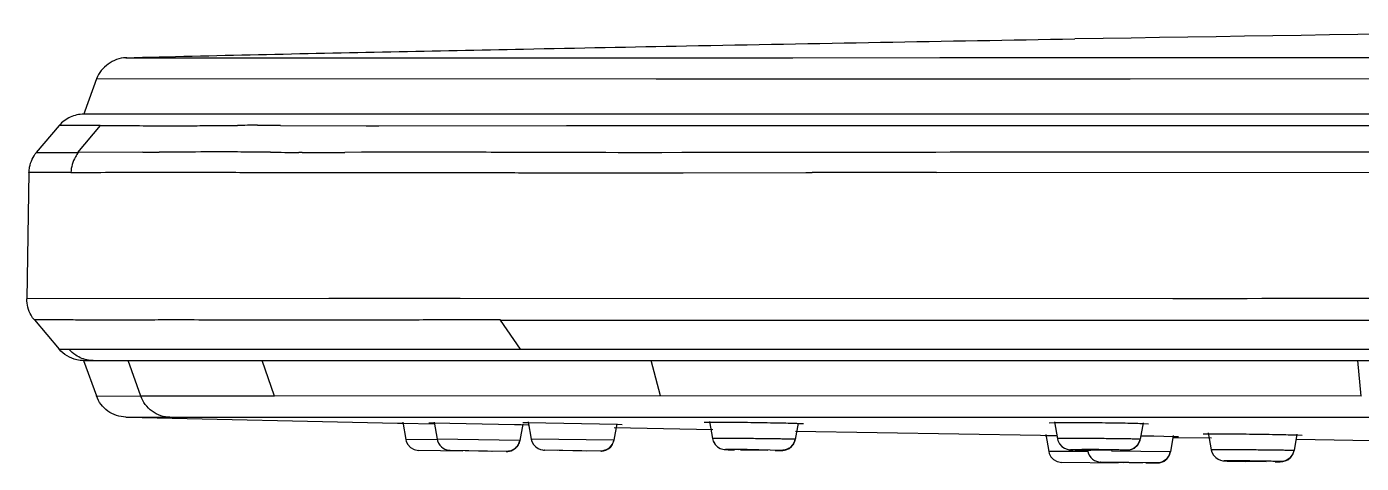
# Model space of a CAD drawing. Header units: inches. Extents: x 440 to 1212, y -520 to 27.
# Drawn here: x 515.86 to 565.58, y -98.91 to -82.62 of the extents above; entities that cross this region are included whole.
import ezdxf

# ---------------------------------------------------------------- set-up
doc = ezdxf.new("R2010")
doc.units = ezdxf.units.IN
doc.header["$LTSCALE"] = 1.21
doc.header["$MEASUREMENT"] = 0
doc.layers.get('0').update_dxf_attribs({"linetype": 'CONTINUOUS'})

msp = doc.modelspace()

# ---------------------------------------------------------------- linework, layer by layer
at = {"color": 7, "linetype": 'Continuous'}
for p, q in [((519.557, -83.775), (519.57, -83.775)), ((519.591, -83.774), (519.57, -83.774)), ((519.57, -83.775), (543.65, -83.774)), ((543.65, -83.774), (544.406, -83.774)), ((544.406, -83.774), (549.883, -83.773)), ((549.883, -83.773), (555.874, -83.773)), ((555.874, -83.773), (556.121, -83.772)), ((556.121, -83.772), (588.571, -83.766)), ((518.464, -84.562), (518.026, -85.766)), ((539.306, -84.574), (518.464, -84.562)), ((539.36, -84.574), (539.306, -84.574)), ((539.523, -84.574), (539.36, -84.574)), ((539.66, -84.574), (539.523, -84.574)), ((539.762, -84.574), (539.66, -84.574)), ((541.046, -84.573), (539.762, -84.574)), ((542.568, -84.573), (541.046, -84.573)), ((543.074, -84.573), (542.568, -84.573)), ((544.443, -84.573), (543.074, -84.573)), ((545.11, -84.572), (544.443, -84.573)), ((545.473, -84.572), (545.11, -84.572)), ((546.443, -84.572), (545.473, -84.572)), ((547.046, -84.572), (546.443, -84.572)), ((549.036, -84.572), (547.046, -84.572)), ((550.523, -84.572), (549.036, -84.572)), ((550.88, -84.572), (550.523, -84.572)), ((551.282, -84.572), (550.88, -84.572)), ((552.487, -84.572), (551.282, -84.572)), ((553.193, -84.572), (552.487, -84.572)), ((555.414, -84.572), (553.193, -84.572)), ((556.502, -84.571), (555.414, -84.572)), ((556.962, -84.571), (556.502, -84.571)), ((572.547, -84.567), (556.962, -84.571)), ((518.026, -85.766), (517.984, -85.882)), ((765.106, -85.882), (517.984, -85.882)), ((516.23, -87.306), (517.077, -86.306)), ((518.598, -86.305), (517.078, -86.305)), ((518.599, -86.306), (517.757, -87.308)), ((524.459, -86.297), (524.51, -86.297)), ((525.315, -86.299), (528.503, -86.314)), ((528.503, -86.314), (528.527, -86.314)), ((528.527, -86.314), (528.901, -86.314)), ((528.901, -86.314), (528.943, -86.314)), ((528.943, -86.314), (528.974, -86.313)), ((528.974, -86.313), (535.966, -86.3)), ((535.966, -86.3), (536.11, -86.3)), ((536.11, -86.3), (538.144, -86.303)), ((538.144, -86.303), (538.469, -86.303)), ((545.08, -86.309), (551.196, -86.302)), ((551.196, -86.302), (551.997, -86.301)), ((551.997, -86.301), (564.659, -86.303)), ((564.659, -86.303), (565.148, -86.303)), ((565.148, -86.303), (570.95, -86.303)), ((516.229, -87.307), (517.757, -87.308)), ((517.757, -87.308), (517.79, -87.307)), ((520.186, -87.303), (517.79, -87.307)), ((524.695, -87.299), (524.203, -87.295)), ((524.948, -87.301), (524.695, -87.299)), ((526.032, -87.307), (525.994, -87.307)), ((526.117, -87.307), (526.032, -87.307)), ((528.332, -87.304), (527.712, -87.305)), ((529.571, -87.3), (528.332, -87.304)), ((529.643, -87.3), (529.571, -87.3)), ((530.22, -87.299), (529.643, -87.3)), ((530.425, -87.299), (530.22, -87.299)), ((531.359, -87.3), (530.425, -87.299)), ((531.792, -87.301), (531.359, -87.3)), ((532.977, -87.304), (531.792, -87.301)), ((533.162, -87.305), (532.977, -87.304)), ((533.193, -87.305), (533.162, -87.305)), ((533.532, -87.306), (533.193, -87.305)), ((534.21, -87.308), (533.532, -87.306)), ((535.658, -87.313), (534.21, -87.308)), ((536.627, -87.315), (535.658, -87.313)), ((536.708, -87.315), (536.627, -87.315)), ((537.436, -87.316), (536.708, -87.315)), ((537.89, -87.317), (537.436, -87.316)), ((538.183, -87.317), (537.89, -87.317)), ((539.525, -87.317), (538.183, -87.317)), ((540.261, -87.316), (539.525, -87.317)), ((540.31, -87.316), (540.261, -87.316)), ((540.979, -87.316), (540.31, -87.316)), ((541.116, -87.316), (540.979, -87.316)), ((541.887, -87.315), (541.116, -87.316)), ((543.857, -87.312), (541.887, -87.315)), ((544.202, -87.312), (543.857, -87.312)), ((544.602, -87.311), (544.202, -87.312)), ((544.716, -87.311), (544.602, -87.311)), ((545.078, -87.311), (544.716, -87.311)), ((549.725, -87.305), (545.078, -87.311)), ((550.263, -87.304), (549.725, -87.305)), ((551.983, -87.303), (550.263, -87.304)), ((552.606, -87.302), (551.983, -87.303)), ((553.965, -87.301), (552.606, -87.302)), ((554.117, -87.301), (553.965, -87.301)), ((554.302, -87.301), (554.117, -87.301)), ((554.425, -87.301), (554.302, -87.301)), ((556.025, -87.3), (554.425, -87.301)), ((557.196, -87.299), (556.025, -87.3)), ((557.385, -87.299), (557.196, -87.299)), ((557.541, -87.299), (557.385, -87.299)), ((559.712, -87.298), (557.541, -87.299)), ((559.758, -87.298), (559.712, -87.298)), ((560.834, -87.297), (559.758, -87.298)), ((560.887, -87.297), (560.834, -87.297)), ((562.214, -87.296), (560.887, -87.297)), ((563.259, -87.295), (562.214, -87.296)), ((563.304, -87.295), (563.259, -87.295)), ((564.61, -87.294), (563.304, -87.295)), ((564.98, -87.294), (564.61, -87.294)), ((566.405, -87.293), (564.98, -87.294)), ((515.943, -88.055), (515.861, -92.767)), ((517.509, -88.06), (515.945, -88.055)), ((540.317, -88.07), (544.888, -88.053)), ((544.888, -88.053), (545.119, -88.053)), ((549.747, -88.057), (568.645, -88.049)), ((527.119, -92.759), (515.861, -92.767)), ((527.291, -92.759), (527.119, -92.759)), ((527.798, -92.758), (527.291, -92.759)), ((528.539, -92.758), (527.798, -92.758)), ((528.821, -92.758), (528.539, -92.758)), ((529.353, -92.758), (528.821, -92.758)), ((532.005, -92.762), (529.353, -92.758)), ((558.554, -92.766), (532.005, -92.762)), ((516.146, -93.559), (517.069, -94.649)), ((534.255, -94.651), (533.506, -93.56)), ((517.069, -94.649), (517.43, -94.652)), ((517.429, -94.652), (532.737, -94.652)), ((532.737, -94.652), (532.875, -94.652)), ((532.875, -94.652), (534.256, -94.652)), ((534.255, -94.65), (552.59, -94.65)), ((552.59, -94.65), (600.466, -94.65)), ((517.979, -95.074), (780.609, -95.074)), ((517.981, -95.074), (518.461, -96.393)), ((520.117, -96.401), (519.638, -95.074)), ((525.094, -96.398), (524.633, -95.074)), ((539.472, -96.394), (539.124, -95.074)), ((565.577, -96.397), (565.453, -95.074)), ((518.459, -96.394), (520.112, -96.401)), ((520.111, -96.401), (520.116, -96.4)), ((525.093, -96.396), (520.116, -96.398)), ((539.473, -96.394), (525.094, -96.398)), ((565.577, -96.397), (539.472, -96.394)), ((519.552, -97.181), (519.595, -97.183)), ((519.565, -97.182), (521.2, -97.189)), ((519.609, -97.183), (529.67, -97.409)), ((521.199, -97.189), (534.321, -97.184)), ((529.67, -97.409), (529.853, -97.413)), ((529.853, -97.413), (531.046, -97.437)), ((529.867, -97.375), (529.979, -98.012)), ((531.029, -97.409), (530.843, -97.408)), ((534.034, -97.468), (531.029, -97.409)), ((531.04, -97.373), (531.152, -98.01)), ((534.321, -97.184), (534.982, -97.183)), ((534.536, -97.397), (534.347, -97.398)), ((537.862, -97.457), (534.536, -97.397)), ((534.543, -97.364), (534.655, -97.999)), ((534.982, -97.183), (537.44, -97.183)), ((537.44, -97.183), (538.016, -97.182)), ((537.844, -97.431), (537.738, -98.037)), ((538.016, -97.182), (541.072, -97.182)), ((541.072, -97.182), (544.771, -97.183)), ((541.288, -97.377), (541.101, -97.382)), ((541.297, -97.347), (541.409, -97.98)), ((544.598, -97.402), (544.491, -98.011)), ((544.795, -97.437), (544.616, -97.427)), ((544.771, -97.183), (553.937, -97.184)), ((553.937, -97.184), (556.981, -97.184)), ((553.951, -97.393), (554.131, -97.384)), ((554.148, -97.358), (554.258, -97.987)), ((556.981, -97.184), (557.636, -97.184)), ((557.449, -97.397), (557.341, -98.009)), ((557.465, -97.419), (557.645, -97.432)), ((557.636, -97.184), (571.225, -97.187)), ((534.341, -97.447), (534.234, -98.052)), ((534.537, -97.482), (534.355, -97.476)), ((537.747, -97.57), (541.415, -97.642)), ((538.041, -97.465), (537.862, -97.457)), ((544.497, -97.7), (553.624, -97.861)), ((553.624, -97.861), (553.807, -97.864)), ((553.807, -97.864), (554.22, -97.87)), ((553.821, -97.826), (553.933, -98.46)), ((557.368, -97.876), (557.847, -97.884)), ((557.847, -97.884), (558.589, -97.899)), ((558.574, -97.871), (558.467, -98.479)), ((558.562, -97.94), (559.997, -97.961)), ((558.589, -97.899), (558.77, -97.905)), ((559.682, -97.804), (559.863, -97.8)), ((559.879, -97.77), (559.99, -98.401)), ((563.18, -97.82), (563.072, -98.43)), ((563.196, -97.846), (563.376, -97.855)), ((531.15, -98.028), (529.979, -98.012)), ((532.1, -98.458), (530.46, -98.424)), ((534.225, -98.051), (531.152, -98.01)), ((531.627, -98.422), (531.64, -98.423)), ((533.727, -98.464), (531.639, -98.422)), ((532.104, -98.434), (531.64, -98.422)), ((532.198, -98.433), (533.193, -98.453)), ((534.225, -98.051), (534.234, -98.052)), ((537.728, -98.036), (534.655, -97.999)), ((535.118, -98.411), (535.144, -98.412)), ((537.231, -98.448), (535.143, -98.411)), ((535.626, -98.425), (535.144, -98.412)), ((535.701, -98.421), (536.696, -98.439)), ((537.673, -98.208), (537.722, -98.1)), ((537.737, -98.037), (537.728, -98.036)), ((541.409, -97.98), (541.437, -98.077)), ((541.437, -98.077), (541.468, -98.132)), ((541.854, -98.391), (541.857, -98.391)), ((541.857, -98.391), (541.899, -98.393)), ((542.704, -98.394), (541.898, -98.391)), ((542.376, -98.407), (541.899, -98.393)), ((542.454, -98.4), (543.448, -98.414)), ((543.986, -98.422), (542.704, -98.394)), ((543.747, -98.426), (543.888, -98.426)), ((544.033, -98.423), (544.087, -98.416)), ((544.087, -98.416), (544.172, -98.393)), ((544.172, -98.393), (544.265, -98.347)), ((544.265, -98.347), (544.351, -98.279)), ((544.351, -98.279), (544.423, -98.188)), ((544.465, -98.103), (544.491, -98.011)), ((544.491, -98.011), (544.482, -98.01)), ((554.687, -98.396), (554.689, -98.397)), ((554.689, -98.397), (554.751, -98.401)), ((555.161, -98.392), (554.75, -98.398)), ((555.212, -98.416), (554.751, -98.401)), ((555.006, -98.412), (555.223, -98.417)), ((555.223, -98.417), (555.501, -98.421)), ((555.302, -98.405), (556.297, -98.415)), ((556.3, -98.416), (556.301, -98.416)), ((557.312, -98.11), (557.34, -98.009)), ((557.34, -98.009), (557.331, -98.008)), ((563.072, -98.43), (563.063, -98.429)), ((563.147, -98.008), (571.165, -98.128)), ((533.727, -98.464), (532.923, -98.451)), ((537.231, -98.45), (536.45, -98.441)), ((554.042, -98.461), (553.933, -98.46)), ((554.356, -98.465), (554.042, -98.461)), ((554.828, -98.47), (554.356, -98.465)), ((556.515, -98.906), (554.416, -98.872)), ((555.384, -98.476), (554.828, -98.47)), ((555.856, -98.858), (555.874, -98.859)), ((555.874, -98.858), (556.71, -98.875)), ((557.961, -98.89), (555.874, -98.858)), ((558.458, -98.478), (556.278, -98.451)), ((556.429, -98.867), (557.424, -98.882)), ((557.546, -98.888), (557.962, -98.891)), ((558.458, -98.478), (558.467, -98.479)), ((560.444, -98.813), (560.481, -98.814)), ((560.803, -98.824), (561.271, -98.833)), ((561.035, -98.821), (562.029, -98.834)), ((562.369, -98.844), (562.485, -98.844)), ((562.611, -98.842), (562.609, -98.842))]:
    msp.add_line(p, q, dxfattribs=at)
for points in [[(529.979, -98.012), (529.999, -98.088), (530.06, -98.209), (530.16, -98.315), (530.295, -98.392), (530.46, -98.424)], [(531.152, -98.01), (531.165, -98.064), (531.2, -98.152), (531.249, -98.229), (531.308, -98.293), (531.374, -98.343), (531.443, -98.38), (531.511, -98.404), (531.574, -98.417), (531.613, -98.421), (531.627, -98.422)], [(533.739, -98.464), (533.752, -98.464), (533.789, -98.462), (533.846, -98.453), (533.911, -98.435), (533.973, -98.408), (534.033, -98.371), (534.088, -98.325), (534.138, -98.27), (534.18, -98.206), (534.212, -98.134), (534.234, -98.055)], [(534.656, -97.999), (534.683, -98.095), (534.743, -98.205), (534.821, -98.29), (534.909, -98.351), (535.001, -98.389), (535.08, -98.407), (535.118, -98.411)], [(537.256, -98.45), (537.264, -98.449), (537.31, -98.445), (537.384, -98.43), (537.465, -98.399), (537.544, -98.35), (537.615, -98.286), (537.676, -98.203), (537.721, -98.103), (537.737, -98.037)], [(537.259, -98.45), (537.279, -98.448), (537.35, -98.439), (537.44, -98.41), (537.527, -98.363), (537.606, -98.296), (537.673, -98.208)], [(541.409, -97.98), (541.439, -98.082), (541.506, -98.199), (541.596, -98.288), (541.697, -98.349), (541.794, -98.381), (541.857, -98.391)], [(541.844, -98.389), (541.856, -98.391), (541.881, -98.393)], [(541.854, -98.391), (541.872, -98.392), (541.906, -98.394), (541.945, -98.396), (541.996, -98.398), (542.06, -98.4), (542.231, -98.404)], [(543.888, -98.426), (543.939, -98.426), (543.978, -98.425), (544.01, -98.424), (544.053, -98.421), (544.137, -98.404), (544.232, -98.366), (544.324, -98.304)], [(544.324, -98.304), (544.405, -98.216), (544.465, -98.103)], [(544.423, -98.188), (544.475, -98.077), (544.491, -98.011)], [(554.259, -97.987), (554.277, -98.058), (554.333, -98.175), (554.419, -98.274), (554.521, -98.344), (554.622, -98.383), (554.689, -98.397)], [(554.687, -98.396), (554.707, -98.399), (554.749, -98.402), (554.794, -98.405), (554.85, -98.407), (554.92, -98.409), (555.006, -98.412)], [(556.589, -98.429), (556.685, -98.428), (556.76, -98.427), (556.816, -98.425), (556.861, -98.423), (556.914, -98.418), (557.01, -98.395), (557.129, -98.336)], [(557.129, -98.336), (557.236, -98.237), (557.312, -98.11)], [(559.99, -98.401), (560.014, -98.489), (560.074, -98.602), (560.153, -98.69), (560.243, -98.752), (560.336, -98.792), (560.414, -98.809), (560.444, -98.813)], [(562.609, -98.842), (562.66, -98.836), (562.746, -98.814), (562.84, -98.77), (562.926, -98.703), (562.999, -98.614), (563.053, -98.503), (563.072, -98.43)], [(553.933, -98.46), (553.953, -98.536), (554.015, -98.658), (554.114, -98.764)], [(554.114, -98.764), (554.251, -98.841), (554.416, -98.872)], [(555.385, -98.446), (555.401, -98.511), (555.442, -98.606), (555.499, -98.686), (555.566, -98.75)], [(555.566, -98.75), (555.64, -98.798), (555.715, -98.831), (555.786, -98.85), (555.837, -98.857), (555.856, -98.858)], [(557.979, -98.891), (558.004, -98.89), (558.063, -98.883), (558.132, -98.866), (558.202, -98.836), (558.27, -98.794), (558.333, -98.739), (558.388, -98.672), (558.43, -98.596), (558.46, -98.51), (558.466, -98.479)], [(557.98, -98.891), (557.991, -98.891), (558.038, -98.887), (558.101, -98.875), (558.167, -98.853), (558.232, -98.82), (558.295, -98.775), (558.352, -98.718), (558.401, -98.652), (558.438, -98.577), (558.463, -98.495), (558.466, -98.479)], [(560.442, -98.812), (560.456, -98.814), (560.488, -98.815), (560.527, -98.817), (560.576, -98.819), (560.638, -98.82), (560.803, -98.824)], [(562.485, -98.844), (562.527, -98.844), (562.56, -98.844), (562.586, -98.843), (562.619, -98.841), (562.688, -98.831), (562.773, -98.804), (562.858, -98.758)], [(562.858, -98.758), (562.938, -98.691), (563.006, -98.604), (563.054, -98.501)]]:
    msp.add_lwpolyline(points, dxfattribs=at)
for centre, radius, start, end in [((649.302, -5793.244), 5710.949, 90.608503, 90.947131), ((524.439, -288.864), 202.567, 89.99441, 90.20592), ((524.44, -306.607), 220.309, 89.77259, 89.98193), ((544.121, 2789.45), 2875.759, 269.887395, 270.01911), ((520.493, 10.528), 97.831, 269.82009, 269.9689), ((520.489, -9.757), 77.546, 269.9637, 270.22509), ((526.628, 127.574), 214.882, 269.55216, 269.83101), ((526.544, 280.648), 367.955, 269.93362, 270.18189), ((546.651, -1004.893), 916.842, 89.806506, 90.095754), ((565.858, -6185.455), 6092.693, 89.9022493, 90.0686835), ((532.086, -185.538), 88.091, 88.52408, 88.73278)]:
    msp.add_arc(centre, radius, start, end, dxfattribs=at)
for points, knots in [([(519.557, -83.775), (522.846, -83.689), (527.785, -83.586), (534.745, -83.442), (543.237, -83.276), (550.08, -83.154), (554.901, -83.074)], [0, 0, 0, 0, 0.279207, 0.419246, 0.590812, 1, 1, 1, 1]), ([(519.557, -83.775), (519.439, -83.778), (519.204, -83.83), (518.89, -84.001), (518.628, -84.244), (518.504, -84.451), (518.464, -84.562)], [0, 0, 0, 0, 0.249937, 0.499926, 0.74999, 1, 1, 1, 1]), ([(517.986, -85.882), (517.814, -85.882), (517.468, -85.96), (517.184, -86.172), (517.073, -86.303)], [0, 0, 0, 0, 0.499996, 1, 1, 1, 1]), ([(518.599, -86.306), (518.899, -86.303), (519.571, -86.299), (520.462, -86.316), (521.297, -86.319), (522.031, -86.312), (522.844, -86.303), (523.413, -86.3), (523.711, -86.299)], [0, 0, 0, 0, 0.176298, 0.394379, 0.522827, 0.666269, 0.825152, 1, 1, 1, 1]), ([(515.945, -88.055), (515.947, -87.987), (515.978, -87.719), (516.099, -87.461), (516.229, -87.307)], [0, 0, 0, 0, 0.251654, 1, 1, 1, 1]), ([(517.79, -87.307), (517.747, -87.359), (517.593, -87.582), (517.513, -87.857), (517.509, -88.06)], [0, 0, 0, 0, 0.249445, 1, 1, 1, 1]), ([(524.203, -87.295), (523.88, -87.293), (523.261, -87.288), (522.124, -87.29), (521.311, -87.301), (520.794, -87.303)], [0, 0, 0, 0, 0.284357, 0.545107, 1, 1, 1, 1]), ([(517.509, -88.061), (517.879, -88.055), (518.73, -88.049), (520.195, -88.047), (522.065, -88.048), (523.912, -88.05), (525.651, -88.058), (527.177, -88.062), (528.867, -88.054), (530.741, -88.05), (532.822, -88.055), (535.126, -88.069), (537.651, -88.078), (539.407, -88.073), (540.317, -88.07)], [0, 0, 0, 0, 0.048749, 0.111903, 0.192725, 0.294705, 0.354781, 0.421506, 0.495372, 0.577106, 0.667903, 0.769113, 0.880199, 1, 1, 1, 1]), ([(516.146, -93.559), (516.1, -93.505), (515.939, -93.27), (515.861, -92.979), (515.864, -92.767)], [0, 0, 0, 0, 0.251803, 1, 1, 1, 1]), ([(533.506, -93.557), (532.642, -93.556), (531.01, -93.557), (528.701, -93.565), (526.662, -93.569), (524.429, -93.566), (522.491, -93.558), (520.817, -93.559), (519.822, -93.56), (518.971, -93.561), (518.245, -93.56), (517.629, -93.559), (517.119, -93.559), (516.716, -93.559), (516.427, -93.559), (516.249, -93.559), (516.168, -93.559), (516.145, -93.558)], [0, 0, 0, 0, 0.149323, 0.281892, 0.399081, 0.501622, 0.667768, 0.734049, 0.790895, 0.839589, 0.881141, 0.916411, 0.945958, 0.969365, 0.986032, 0.995974, 1, 1, 1, 1]), ([(533.508, -93.56), (534.46, -93.562), (536.479, -93.568), (539.658, -93.563), (543.124, -93.559), (546.84, -93.56), (550.789, -93.561), (554.936, -93.562), (559.224, -93.561), (563.598, -93.561), (568.03, -93.56), (572.506, -93.56), (577.018, -93.563), (581.551, -93.572), (585.338, -93.586), (588.37, -93.587), (591.401, -93.581), (595.19, -93.565), (598.221, -93.558), (599.736, -93.56)], [0, 0, 0, 0, 0.043133, 0.091462, 0.144002, 0.200123, 0.259812, 0.322874, 0.387952, 0.454067, 0.521027, 0.588676, 0.656855, 0.725377, 0.79404, 0.828381, 0.862715, 0.931367, 1, 1, 1, 1]), ([(517.981, -95.074), (517.895, -95.074), (517.68, -95.046), (517.357, -94.914), (517.153, -94.748), (517.069, -94.649)], [0, 0, 0, 0, 0.250298, 0.625241, 1, 1, 1, 1]), ([(518.338, -95.074), (518.28, -95.074), (518.052, -95.054), (517.831, -94.967), (517.686, -94.874)], [0, 0, 0, 0, 0.250775, 1, 1, 1, 1]), ([(519.552, -97.182), (519.433, -97.178), (519.195, -97.135), (518.874, -96.97), (518.616, -96.717), (518.499, -96.506), (518.459, -96.394)], [0, 0, 0, 0, 0.249799, 0.499982, 0.750188, 1, 1, 1, 1]), ([(521.199, -97.189), (521.083, -97.186), (520.847, -97.143), (520.523, -96.98), (520.267, -96.722), (520.151, -96.511), (520.111, -96.401)], [0, 0, 0, 0, 0.244448, 0.498858, 0.753993, 1, 1, 1, 1]), ([(544.616, -97.427), (544.521, -97.423), (544.295, -97.417), (543.742, -97.405), (542.956, -97.391), (542.073, -97.381), (541.517, -97.376), (541.288, -97.377)], [0, 0, 0, 0, 0.0856, 0.203734, 0.49879, 0.794357, 1, 1, 1, 1]), ([(554.131, -97.384), (554.227, -97.382), (554.454, -97.38), (555.01, -97.38), (555.799, -97.386), (556.587, -97.396), (557.143, -97.409), (557.37, -97.415), (557.465, -97.419)], [0, 0, 0, 0, 0.08597, 0.204504, 0.500108, 0.795642, 0.914106, 1, 1, 1, 1]), ([(559.863, -97.8), (560.091, -97.799), (560.646, -97.804), (561.53, -97.813), (562.414, -97.828), (562.969, -97.839), (563.196, -97.846)], [0, 0, 0, 0, 0.204622, 0.500146, 0.795581, 1, 1, 1, 1]), ([(531.639, -98.422), (531.637, -98.422), (531.63, -98.422), (531.638, -98.422), (531.64, -98.422)], [0, 0, 0, 0, 0.489254, 1, 1, 1, 1]), ([(532.201, -98.434), (532.2, -98.433), (532.199, -98.433), (532.198, -98.434), (532.198, -98.433)], [0, 0, 0, 0, 0.751125, 1, 1, 1, 1]), ([(534.225, -98.051), (534.215, -98.109), (534.174, -98.222), (534.059, -98.358), (533.903, -98.446), (533.785, -98.465), (533.727, -98.464)], [0, 0, 0, 0, 0.250412, 0.500844, 0.750804, 1, 1, 1, 1]), ([(535.143, -98.411), (535.142, -98.411), (535.134, -98.411), (535.142, -98.412), (535.144, -98.412)], [0, 0, 0, 0, 0.480558, 1, 1, 1, 1]), ([(535.704, -98.422), (535.703, -98.422), (535.702, -98.421), (535.701, -98.422), (535.701, -98.421)], [0, 0, 0, 0, 0.748138, 1, 1, 1, 1]), ([(536.696, -98.439), (536.696, -98.439), (536.697, -98.439), (536.699, -98.439), (536.699, -98.439)], [0, 0, 0, 0, 0.745824, 1, 1, 1, 1]), ([(537.728, -98.036), (537.718, -98.094), (537.677, -98.206), (537.562, -98.343), (537.407, -98.43), (537.289, -98.45), (537.231, -98.449)], [0, 0, 0, 0, 0.250422, 0.500868, 0.750827, 1, 1, 1, 1]), ([(544.482, -98.01), (544.462, -98.008), (544.405, -98.007), (544.294, -98.004), (544.136, -98.001), (543.845, -97.996), (543.514, -97.992), (543.154, -97.988), (542.866, -97.985), (542.581, -97.982), (542.309, -97.98), (542.095, -97.978), (541.938, -97.978), (541.833, -97.977), (541.738, -97.977), (541.654, -97.977), (541.582, -97.977), (541.522, -97.977), (541.48, -97.977), (541.453, -97.978), (541.437, -97.978), (541.426, -97.979), (541.416, -97.979), (541.413, -97.98), (541.409, -97.979), (541.409, -97.98)], [0, 0, 0, 0, 0.019293, 0.055739, 0.108075, 0.174343, 0.338975, 0.43142, 0.526261, 0.620104, 0.709605, 0.79152, 0.828727, 0.862969, 0.893916, 0.921319, 0.944946, 0.964566, 0.979975, 0.986066, 0.991067, 0.994969, 0.997763, 0.999439, 1, 1, 1, 1]), ([(541.898, -98.391), (541.897, -98.391), (541.895, -98.391), (541.894, -98.391), (541.892, -98.392), (541.893, -98.392), (541.894, -98.392)], [0, 0, 0, 0, 0.484031, 0.77145, 0.868307, 1, 1, 1, 1]), ([(541.894, -98.392), (541.894, -98.392), (541.896, -98.393), (541.897, -98.393), (541.899, -98.393)], [0, 0, 0, 0, 0.16264, 1, 1, 1, 1]), ([(542.457, -98.401), (542.456, -98.401), (542.455, -98.4), (542.454, -98.4), (542.454, -98.4)], [0, 0, 0, 0, 0.742449, 1, 1, 1, 1]), ([(543.448, -98.414), (543.449, -98.415), (543.45, -98.415), (543.451, -98.415), (543.452, -98.415)], [0, 0, 0, 0, 0.38126, 1, 1, 1, 1]), ([(544.482, -98.01), (544.472, -98.067), (544.431, -98.179), (544.316, -98.316), (544.161, -98.403), (544.044, -98.423), (543.986, -98.422)], [0, 0, 0, 0, 0.250414, 0.500898, 0.750869, 1, 1, 1, 1]), ([(543.987, -98.424), (543.989, -98.424), (543.996, -98.423), (543.988, -98.422), (543.986, -98.422)], [0, 0, 0, 0, 0.47078, 1, 1, 1, 1]), ([(557.331, -98.008), (557.311, -98.006), (557.254, -98.004), (557.143, -98.001), (556.984, -97.997), (556.694, -97.993), (556.362, -97.989), (556.002, -97.985), (555.714, -97.983), (555.429, -97.981), (555.157, -97.98), (554.944, -97.98), (554.787, -97.98), (554.682, -97.98), (554.587, -97.981), (554.503, -97.981), (554.431, -97.982), (554.371, -97.982), (554.329, -97.983), (554.302, -97.984), (554.287, -97.985), (554.275, -97.985), (554.266, -97.986), (554.262, -97.986), (554.258, -97.987), (554.258, -97.987)], [0, 0, 0, 0, 0.019422, 0.055974, 0.108396, 0.174726, 0.339418, 0.431862, 0.526682, 0.620489, 0.709939, 0.791793, 0.828967, 0.863174, 0.894087, 0.921455, 0.945048, 0.964637, 0.980016, 0.986093, 0.991081, 0.994972, 0.997756, 0.999426, 1, 1, 1, 1]), ([(554.75, -98.398), (554.749, -98.398), (554.747, -98.398), (554.745, -98.398), (554.744, -98.399), (554.745, -98.4), (554.745, -98.4)], [0, 0, 0, 0, 0.468827, 0.748073, 0.853179, 1, 1, 1, 1]), ([(554.745, -98.4), (554.746, -98.4), (554.747, -98.4), (554.749, -98.401), (554.751, -98.401)], [0, 0, 0, 0, 0.165974, 1, 1, 1, 1]), ([(556.838, -98.42), (556.815, -98.417), (556.749, -98.414), (556.618, -98.41), (556.431, -98.405), (556.2, -98.401), (555.94, -98.397), (555.591, -98.394), (555.33, -98.392), (555.161, -98.392)], [0, 0, 0, 0, 0.040373, 0.118999, 0.233596, 0.374991, 0.533239, 0.69777, 1, 1, 1, 1]), ([(555.306, -98.406), (555.305, -98.406), (555.304, -98.406), (555.302, -98.406), (555.302, -98.405)], [0, 0, 0, 0, 0.733561, 1, 1, 1, 1]), ([(556.297, -98.415), (556.297, -98.415), (556.299, -98.415), (556.3, -98.415), (556.3, -98.416)], [0, 0, 0, 0, 0.378785, 1, 1, 1, 1]), ([(557.331, -98.008), (557.321, -98.065), (557.28, -98.177), (557.166, -98.313), (557.012, -98.401), (556.895, -98.421), (556.838, -98.42)], [0, 0, 0, 0, 0.250421, 0.500924, 0.750901, 1, 1, 1, 1]), ([(556.839, -98.423), (556.84, -98.423), (556.848, -98.421), (556.84, -98.42), (556.838, -98.42)], [0, 0, 0, 0, 0.460098, 1, 1, 1, 1]), ([(563.063, -98.429), (563.043, -98.427), (562.986, -98.426), (562.876, -98.424), (562.717, -98.421), (562.427, -98.417), (562.096, -98.413), (561.735, -98.409), (561.447, -98.406), (561.162, -98.404), (560.891, -98.402), (560.677, -98.4), (560.52, -98.4), (560.415, -98.399), (560.32, -98.399), (560.236, -98.399), (560.163, -98.399), (560.111, -98.399), (560.075, -98.399), (560.053, -98.399), (560.034, -98.399), (560.018, -98.4), (560.007, -98.4), (559.997, -98.4), (559.994, -98.401), (559.99, -98.401), (559.99, -98.401)], [0, 0, 0, 0, 0.019244, 0.055647, 0.107951, 0.174195, 0.338808, 0.431256, 0.526106, 0.619965, 0.709486, 0.791423, 0.828642, 0.862896, 0.893855, 0.921269, 0.944908, 0.964539, 0.972783, 0.979958, 0.986053, 0.991058, 0.994964, 0.997761, 0.99944, 1, 1, 1, 1]), ([(563.063, -98.429), (563.053, -98.486), (563.012, -98.598), (562.898, -98.734), (562.743, -98.822), (562.626, -98.842), (562.568, -98.841)], [0, 0, 0, 0, 0.250411, 0.500888, 0.750858, 1, 1, 1, 1]), ([(533.193, -98.453), (533.193, -98.453), (533.194, -98.453), (533.195, -98.453), (533.196, -98.453)], [0, 0, 0, 0, 0.383668, 1, 1, 1, 1]), ([(533.727, -98.464), (533.729, -98.464), (533.737, -98.464), (533.729, -98.464), (533.727, -98.464)], [0, 0, 0, 0, 0.489246, 1, 1, 1, 1]), ([(537.231, -98.45), (537.233, -98.449), (537.241, -98.449), (537.233, -98.448), (537.231, -98.448)], [0, 0, 0, 0, 0.480556, 1, 1, 1, 1]), ([(555.874, -98.858), (555.872, -98.858), (555.864, -98.858), (555.872, -98.858), (555.874, -98.858)], [0, 0, 0, 0, 0.486295, 1, 1, 1, 1]), ([(556.432, -98.867), (556.432, -98.867), (556.431, -98.867), (556.429, -98.867), (556.429, -98.867)], [0, 0, 0, 0, 0.749385, 1, 1, 1, 1]), ([(557.424, -98.882), (557.425, -98.882), (557.426, -98.882), (557.427, -98.882), (557.427, -98.882)], [0, 0, 0, 0, 0.383309, 1, 1, 1, 1]), ([(558.458, -98.478), (558.447, -98.536), (558.406, -98.648), (558.292, -98.784), (558.137, -98.872), (558.019, -98.891), (557.961, -98.89)], [0, 0, 0, 0, 0.250418, 0.500853, 0.750809, 1, 1, 1, 1]), ([(557.962, -98.891), (557.963, -98.891), (557.971, -98.891), (557.963, -98.89), (557.961, -98.89)], [0, 0, 0, 0, 0.486298, 1, 1, 1, 1]), ([(560.48, -98.812), (560.478, -98.813), (560.471, -98.813), (560.479, -98.814), (560.481, -98.814)], [0, 0, 0, 0, 0.474355, 1, 1, 1, 1]), ([(562.568, -98.841), (562.555, -98.84), (562.518, -98.838), (562.403, -98.834), (562.193, -98.83), (561.881, -98.824), (561.521, -98.819), (561.162, -98.814), (560.885, -98.812), (560.699, -98.811), (560.599, -98.811), (560.529, -98.811), (560.493, -98.812), (560.48, -98.812)], [0, 0, 0, 0, 0.019193, 0.052956, 0.164632, 0.321251, 0.501369, 0.681256, 0.837172, 0.899536, 0.948179, 0.981574, 1, 1, 1, 1]), ([(561.038, -98.821), (561.037, -98.821), (561.036, -98.821), (561.035, -98.821), (561.035, -98.821)], [0, 0, 0, 0, 0.743888, 1, 1, 1, 1]), ([(562.029, -98.834), (562.03, -98.834), (562.031, -98.834), (562.032, -98.834), (562.033, -98.834)], [0, 0, 0, 0, 0.381842, 1, 1, 1, 1]), ([(562.569, -98.843), (562.57, -98.843), (562.578, -98.842), (562.57, -98.841), (562.568, -98.841)], [0, 0, 0, 0, 0.474363, 1, 1, 1, 1])]:
    msp.add_open_spline(points, degree=3, knots=knots, dxfattribs=at)
msp.add_open_spline([(517.686, -94.874), (517.591, -94.813), (517.503, -94.738), (517.429, -94.652)], degree=3, dxfattribs=at)

doc.saveas('drawing.dxf')
